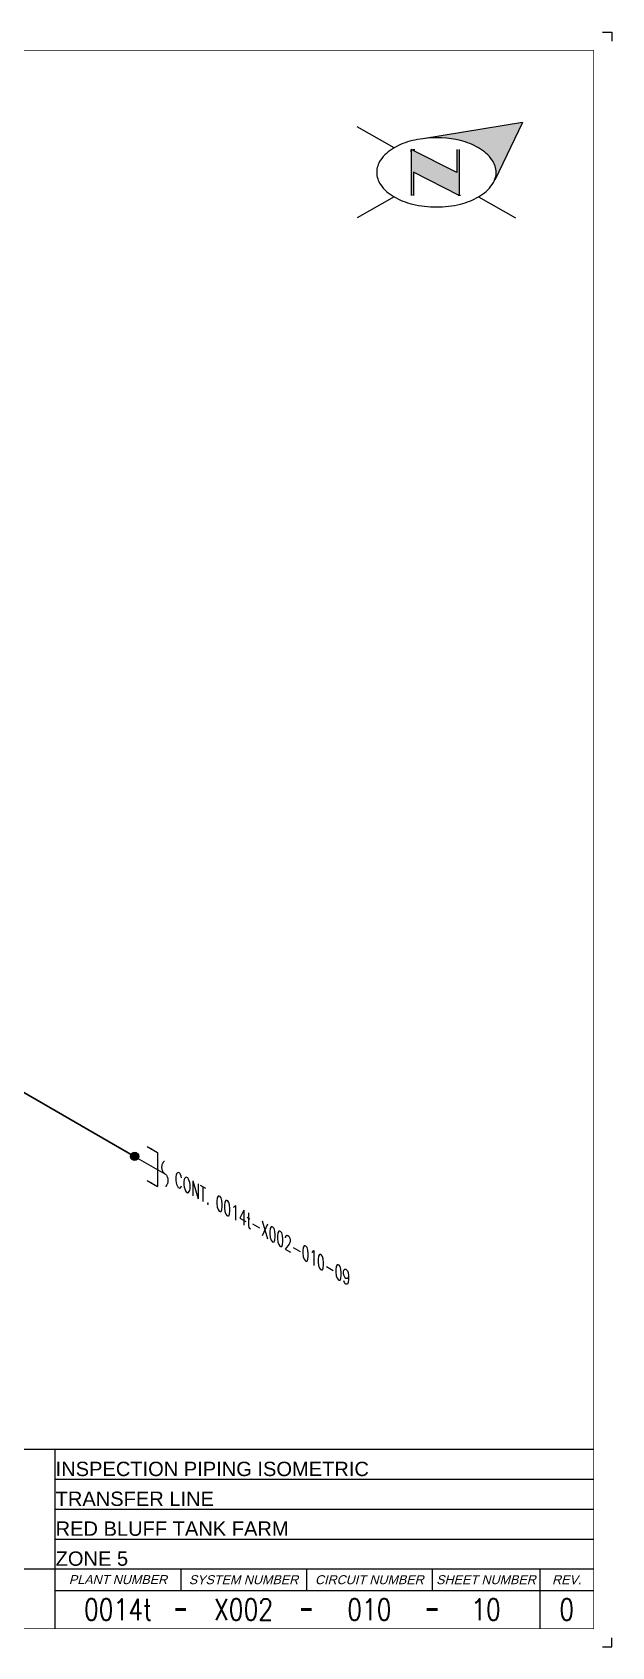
# Model space of a CAD drawing. Header units: inches. Extents: x 0.1 to 17.4, y 0.1 to 11.4.
# Drawn here: x 13.34 to 17.38, y 0.12 to 11.37 of the extents above; entities that cross this region are included whole.
import ezdxf
from ezdxf.enums import TextEntityAlignment as Align

# ---------------------------------------------------------------- set-up
doc = ezdxf.new("R2010")
doc.units = ezdxf.units.IN
doc.header["$MEASUREMENT"] = 0
doc.linetypes.add('HIDDEN2', pattern=[0.1875, 0.125, -0.0625])
for name, color, linetype in [('BORDER', 3, 'Continuous'), ('BORDERTEXT', 7, 'Continuous'), ('Continuation', 7, 'Continuous'), ('DL', 20, 'Continuous'), ('PIPE-ANNO', 150, 'HIDDEN2'), ('UNAS.PIPE', 251, 'Continuous')]:
    doc.layers.add(name, color=color, linetype=linetype)
doc.layers.add('PIPE', color=7, linetype='Continuous', lineweight=30)
doc.styles.add('FEASStandard', font='arial.ttf')
doc.styles.add('PART_Standard', font='romans', dxfattribs={"width": 0.8, "height": 0.09})
doc.styles.add('Richmond', font='arial.ttf')
doc.dimstyles.new('Richmond', dxfattribs={"dimtxt": 0.18, "dimasz": 0.18, "dimexe": 0.18, "dimexo": 0.0625, "dimgap": 0.09, "dimtad": 0, "dimtih": 1, "dimtoh": 1, "dimdec": 4, "dimzin": 0, "dimdsep": 46, "dimtxsty": 'Richmond', "dimcen": 0.09, "dimadec": 0, "dimazin": 0, "dimtfac": 1, "dimtdec": 4, "dimtofl": 0, "dimtmove": 0, "dimatfit": 3, "dimfxl": 1, "dimtolj": 1, "dimtzin": 0, "dimarcsym": 0})

# ---------------------------------------------------------------- blocks, each defined once
blk = doc.blocks.new('north2')
at = {"layer": 'BORDER'}
for points in [[(-0.706, -0.767, -0.156851), (-0.679, -0.851, -0.095667), (-0.689, -0.905), (-0.495, -0.504), (-1.19, -0.617, -0.092194), (-0.928, -0.631, -0.072341), (-0.801, -0.681, -0.106617)], [(-0.938, -1.011), (-0.936, -1.009), (-0.936, -0.691), (-0.952, -0.691), (-0.952, -0.853), (-1.27, -0.691), (-1.27, -0.707), (-1.27, -1.012), (-1.254, -1.012), (-1.254, -0.849)]]:
    blk.add_hatch(color=7, dxfattribs=at).paths.add_polyline_path(points)
at = {"layer": 'BORDER', "color": 7}
for p, q in [((-1.389, -0.681), (-1.646, -0.533)), ((-0.495, -0.504), (-1.19, -0.617)), ((-0.495, -0.504), (-0.689, -0.905)), ((-1.27, -0.691), (-1.27, -1.012)), ((-0.952, -0.853), (-1.27, -0.691)), ((-1.27, -0.707), (-1.27, -0.691)), ((-1.262, -0.691), (-1.246, -0.691)), ((-0.952, -0.691), (-0.952, -0.853)), ((-0.936, -0.691), (-0.936, -1.012)), ((-0.936, -1.012), (-1.254, -0.849)), ((-1.254, -0.849), (-1.254, -1.012)), ((-1.26, -1.011), (-1.262, -1.009)), ((-0.928, -1.012), (-0.944, -1.012)), ((-1.389, -1.021), (-1.646, -1.169)), ((-0.801, -1.021), (-0.544, -1.169))]:
    blk.add_line(p, q, dxfattribs=at)
for centre, radius, start, end in [((-1.152, -1.093), 0.476, 103.4495, 120), ((-1.095, -1.329), 0.719, 97.6203, 103.4495), ((-1.095, -1.329), 0.719, 76.5505, 97.6203), ((-1.039, -1.093), 0.476, 60, 76.5505), ((-1.367, -0.851), 0.144, 144.3429, 180), ((-1.238, -0.944), 0.304, 120, 144.3429), ((-0.953, -0.944), 0.304, 35.6571, 60), ((-0.823, -0.851), 0.144, 360, 35.6571), ((-1.367, -0.851), 0.144, 180, 215.6571), ((-0.823, -0.851), 0.144, 337.5796, 360), ((-1.238, -0.758), 0.304, 215.6571, 240), ((-0.953, -0.758), 0.304, 300, 324.3429), ((-0.823, -0.851), 0.144, 324.3429, 337.5547), ((-1.152, -0.609), 0.476, 240, 256.5505), ((-1.095, -0.373), 0.719, 256.5505, 270), ((-1.095, -0.373), 0.719, 270, 283.4495), ((-1.039, -0.609), 0.476, 283.4495, 300)]:
    blk.add_arc(centre, radius, start, end, dxfattribs=at)
blk = doc.blocks.new('A$C6804a2e5')
blk.add_blockref('north2', (0, 0))
blk = doc.blocks.new('A$C860dd1f6')
at = {"layer": 'PIPE'}
blk.add_blockref('A$C6804a2e5', (0, 0), dxfattribs=at)
blk = doc.blocks.new('Border')
at = {"layer": 'BORDER'}
for p, q in [((13.5, 1.292), (17.25, 1.292)), ((13.5, 1.083), (17.25, 1.083)), ((13.5, 0.875), (17.25, 0.875)), ((14.375, 0.667), (14.375, 0.517)), ((15.25, 0.667), (15.25, 0.517)), ((16.125, 0.667), (16.125, 0.517)), ((16.875, 0.667), (16.875, 0.25)), ((13.5, 0.517), (17.25, 0.517))]:
    blk.add_line(p, q, dxfattribs=at)
at = {"layer": 'BORDER', "const_width": 0.005}
blk.add_lwpolyline([(0.25, 0.25), (17.25, 0.25), (17.25, 11.25), (0.25, 11.25)], close=True, dxfattribs=at)
at = {"layer": 'BORDER', "const_width": 0.00833}
for points in [[(17.25, 1.5), (0.25, 1.5)], [(13.5, 0.25), (13.5, 1.5)], [(13.225, 0.667), (17.25, 0.667)]]:
    blk.add_lwpolyline(points, dxfattribs=at)
at = {"layer": 'BORDERTEXT'}
blk.add_line((16.113, 0.384), (16.125, 0.384), dxfattribs=at)
at = {"layer": 'BORDERTEXT', "const_width": 0.0208}
for points in [[(14.338, 0.384), (14.412, 0.384)], [(15.212, 0.384), (15.287, 0.384)], [(16.087, 0.384), (16.163, 0.384)]]:
    blk.add_lwpolyline(points, dxfattribs=at)
at = {"layer": 'BORDERTEXT', "style": 'FEASStandard', "oblique": 15}
for s, p in [('PLANT NUMBER', (13.938, 0.592)), ('SYSTEM NUMBER', (14.812, 0.592)), ('CIRCUIT NUMBER', (15.688, 0.592)), ('SHEET NUMBER', (16.5, 0.592)), ('REV.', (17.062, 0.592))]:
    blk.add_text(s, height=0.0625, dxfattribs=at).set_placement(p, align=Align.MIDDLE)
blk = doc.blocks.new('BORDER TEXT')
at = {"layer": 'BORDERTEXT'}
for tag, p, height, style in [('API_PIPE_CLASS', (5.464, 1.254), 0.08, 'Richmond'), ('MATERIAL1', (12.263, 1.211), 0.08, 'Richmond'), ('P&ID_#1', (0.25, 1.083), 0.0625, 'FEASStandard'), ('LINE_#1', (1.487, 1.083), 0.0625, 'FEASStandard'), ('CVX_PIPE_SPEC', (5.462, 1.093), 0.08, 'Richmond'), ('OP_TEMP', (5.169, 0.932), 0.08, 'Richmond'), ('MATERIAL2', (12.263, 1.04), 0.08, 'Richmond'), ('P&ID_#2', (0.25, 0.922), 0.0625, 'FEASStandard'), ('LINE_#2', (1.487, 0.922), 0.0625, 'FEASStandard'), ('MATERIAL3', (12.263, 0.868), 0.08, 'Richmond'), ('P&ID_#3', (0.25, 0.762), 0.0625, 'FEASStandard'), ('LINE_#3', (1.487, 0.762), 0.0625, 'FEASStandard'), ('FROM', (5.015, 0.772), 0.08, 'Richmond'), ('TO', (4.854, 0.611), 0.08, 'Richmond'), ('MATERIAL4', (12.263, 0.696), 0.08, 'Richmond'), ('P&ID_#4', (0.25, 0.601), 0.0625, 'FEASStandard'), ('LINE_#4', (1.487, 0.601), 0.0625, 'FEASStandard'), ('MATERIAL5', (12.263, 0.525), 0.08, 'Richmond'), ('P&ID_#5', (0.25, 0.44), 0.0625, 'FEASStandard'), ('LINE_#5', (1.487, 0.44), 0.0625, 'FEASStandard'), ('MISC', (4.979, 0.451), 0.08, 'Richmond'), ('INSULATION', (12.928, 0.414), 0.0625, 'FEASStandard'), ('P&ID_#6', (0.25, 0.28), 0.0625, 'FEASStandard'), ('LINE_#6', (1.487, 0.28), 0.0625, 'FEASStandard'), ('PWHT', (12.928, 0.281), 0.0625, 'FEASStandard')]:
    blk.add_attdef(tag, p, '', height=height, dxfattribs=dict(at, style=style))
at = {"layer": 'BORDERTEXT', "style": 'FEASStandard'}
for tag, p in [('DR.BY', (11.075, 0.562)), ('DR.BY_DATE', (11.95, 0.562)), ('CHK_BY', (11.075, 0.354)), ('CHK._BY_DATE', (11.95, 0.354))]:
    blk.add_attdef(tag, text='', height=0.1, dxfattribs=at).set_placement(p, align=Align.MIDDLE_CENTER)
at = {"layer": 'BORDERTEXT', "style": 'PART_Standard', "width": 0.8}
for tag, p in [('PLANT_NUMBER', (13.938, 0.384)), ('SYSTEM_NUMBER', (14.812, 0.384)), ('CIRCUIT_NUMBER', (15.688, 0.384)), ('SHEET_NUMBER', (16.5, 0.384)), ('REVISION', (17.062, 0.384))]:
    blk.add_attdef(tag, text='', height=0.15, dxfattribs=at).set_placement(p, align=Align.MIDDLE_CENTER)
blk = doc.blocks.new('Plant Info')
at = {"layer": 'BORDERTEXT', "style": 'FEASStandard'}
for tag, p in [('DWG_TYPE', (-0.633, -0.076)), ('SYSTEM_NAME', (-0.633, -0.284)), ('PLANT_NAME', (-0.633, -0.492)), ('ZONE', (-0.633, -0.701))]:
    blk.add_attdef(tag, p, '', height=0.1, dxfattribs=at)
blk = doc.blocks.new('1_BREAK-PIPE_PIPE_00')
at = {"color": 0, "linetype": 'ByBlock', "lineweight": -2}
for centre, major_axis in [((0.03, -0.092), (0, 0.101)), ((-0.03, 0.092), (0, -0.101))]:
    blk.add_ellipse(centre, major_axis=major_axis, ratio=0.711978, start_param=0.427466, end_param=3.141593, dxfattribs=at)
blk = doc.blocks.new('1_Tilde_00')
at = {"layer": 'PIPE-ANNO', "xscale": -0.5000000000000001, "yscale": 0.5, "zscale": 0.5}
blk.add_blockref('1_BREAK-PIPE_PIPE_00', (0, 0), dxfattribs=at)
blk = doc.blocks.new('1_Cont_330')
at = {"layer": 'Continuation', "style": 'PART_Standard', "oblique": 330, "width": 0.8}
blk.add_attdef('CONT.', (0, 0), '', height=0.09, rotation=330, dxfattribs=at)
blk = doc.blocks.new('2_WELD_SINGLE_00')
at = {"linetype": 'ByBlock', "lineweight": -2}
h = blk.add_hatch(color=0, dxfattribs=at)
edge = h.paths.add_edge_path()
edge.add_arc((0, 0), 0.0286, 0, 360)
at = {"color": 0, "linetype": 'ByBlock', "lineweight": -2}
blk.add_circle((0, 0), 0.0286, dxfattribs=at)
blk = doc.blocks.new('*U89')
at = {"color": 20, "linetype": 'ByBlock', "ltscale": 0.7}
blk.add_line((-0.054, 0.15), (-0.054, -0.087), dxfattribs=at)
for points in [[(-0.126, 0.191), (-0.054, 0.15)], [(-0.126, -0.046), (-0.054, -0.087)]]:
    blk.add_leader(points, dimstyle='Richmond', override={"dimasz": 0.04, "dimgap": 0.09, "dimtad": 0}, dxfattribs=at)

msp = doc.modelspace()

# ---------------------------------------------------------------- linework, layer by layer
for p, q in [((17.312, 11.375), (17.375, 11.375)), ((17.375, 11.375), (17.375, 11.312)), ((17.312, 0.125), (17.375, 0.125)), ((17.375, 0.125), (17.375, 0.187))]:
    msp.add_line(p, q)
at = {"layer": 'PIPE'}
msp.add_line((4.622, 8.987), (14.054, 3.542), dxfattribs=at)
at = {"layer": 'UNAS.PIPE'}
msp.add_line((14.054, 3.542), (14.265, 3.42), dxfattribs=at)

# ---------------------------------------------------------------- block references
at = {"layer": 'BORDER'}
for name, p in [('Border', (0, 0)), ('A$C860dd1f6', (17.25, 11.25))]:
    msp.add_blockref(name, p, dxfattribs=at)
at = {"layer": 'BORDERTEXT'}
msp.add_blockref('Plant Info', (14.137, 1.39), dxfattribs=at).add_auto_attribs({'DWG_TYPE': 'INSPECTION PIPING ISOMETRIC', 'SYSTEM_NAME': 'TRANSFER LINE', 'PLANT_NAME': 'RED BLUFF TANK FARM', 'ZONE': 'ZONE 5'})
ref = msp.add_blockref('BORDER TEXT', (0, 0), dxfattribs=at)
ref.add_attrib('REVISION', '0', dxfattribs={"height": 0.15, "style": 'PART_Standard', "width": 0.8}).set_placement((17.062, 0.384), align=Align.MIDDLE_CENTER)
ref.add_attrib('SHEET_NUMBER', '10', dxfattribs={"height": 0.15, "style": 'PART_Standard', "width": 0.8}).set_placement((16.5, 0.384), align=Align.MIDDLE_CENTER)
ref.add_attrib('CIRCUIT_NUMBER', '010', dxfattribs={"height": 0.15, "style": 'PART_Standard', "width": 0.8}).set_placement((15.688, 0.384), align=Align.MIDDLE_CENTER)
ref.add_attrib('SYSTEM_NUMBER', 'X002', dxfattribs={"height": 0.15, "style": 'PART_Standard', "width": 0.8}).set_placement((14.812, 0.384), align=Align.MIDDLE_CENTER)
ref.add_attrib('PLANT_NUMBER', '0014t', dxfattribs={"height": 0.15, "style": 'PART_Standard', "width": 0.8}).set_placement((13.938, 0.384), align=Align.MIDDLE_CENTER)
at = {"layer": 'Continuation'}
msp.add_blockref('1_Cont_330', (14.333, 3.34), dxfattribs=at).add_auto_attribs({'CONT.': 'CONT. 0014t-X002-010-09'})
at = {"layer": 'DL'}
msp.add_blockref('*U89', (14.267, 3.419), dxfattribs=at)
at = {"layer": 'PIPE-ANNO', "rotation": 180}
msp.add_blockref('1_Tilde_00', (14.265, 3.42), dxfattribs=at)
at = {"layer": 'UNAS.PIPE'}
msp.add_blockref('2_WELD_SINGLE_00', (14.054, 3.542), dxfattribs=at)

doc.saveas('drawing.dxf')
